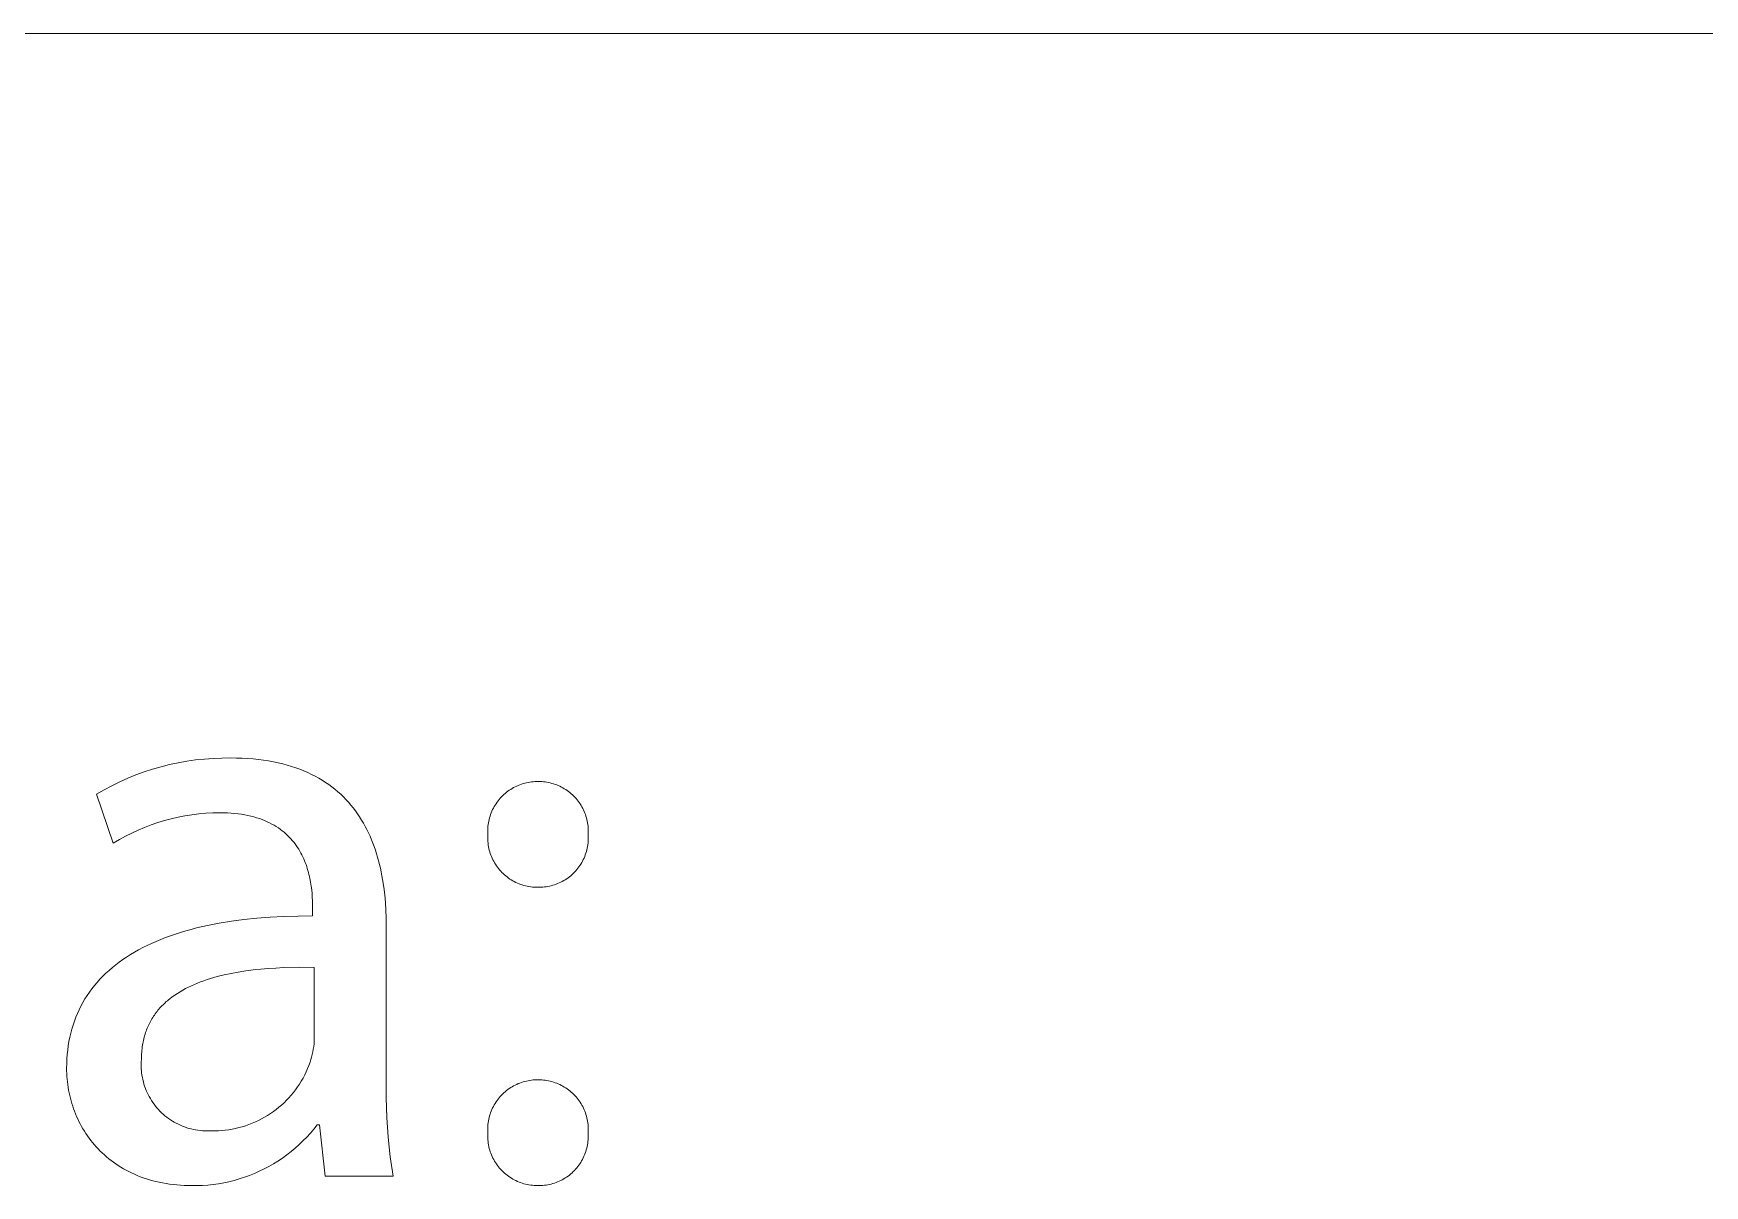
# Model space of a CAD drawing. Header units: millimetres. Extents: x -1519 to 3497, y -297 to 3208.
# Drawn here: x 3177.7 to 3277, y 55.4 to 123.8 of the extents above; entities that cross this region are included whole.
import ezdxf

# ---------------------------------------------------------------- set-up
doc = ezdxf.new("R2010")
doc.units = ezdxf.units.MM
doc.header["$MEASUREMENT"] = 0
doc.layers.add('Domyślny', color=7, linetype='Continuous', true_color=0x000000)

msp = doc.modelspace()

# ---------------------------------------------------------------- linework, layer by layer
at = {"layer": 'Domyślny', "color": 18, "lineweight": 15, "true_color": 0x000000}
for p, q in [((3054.321, 123.81), (3492.397, 123.81)), ((3185.816, 80.366), (3186.328, 80.476)), ((3186.328, 80.476), (3186.843, 80.568)), ((3186.843, 80.568), (3187.361, 80.643)), ((3187.361, 80.643), (3187.882, 80.699)), ((3187.882, 80.699), (3188.404, 80.738)), ((3188.404, 80.738), (3188.927, 80.758)), ((3188.927, 80.758), (3189.451, 80.76)), ((3189.451, 80.76), (3189.795, 80.757)), ((3189.795, 80.757), (3190.131, 80.746)), ((3190.131, 80.746), (3190.459, 80.728)), ((3190.459, 80.728), (3190.779, 80.702)), ((3190.779, 80.702), (3191.091, 80.67)), ((3191.091, 80.67), (3191.396, 80.631)), ((3191.396, 80.631), (3191.693, 80.586)), ((3191.693, 80.586), (3191.982, 80.533)), ((3191.982, 80.533), (3192.263, 80.475)), ((3192.263, 80.475), (3192.537, 80.41)), ((3182.853, 79.342), (3183.331, 79.555)), ((3183.331, 79.555), (3183.816, 79.751)), ((3183.816, 79.751), (3184.308, 79.931)), ((3184.308, 79.931), (3184.806, 80.093)), ((3184.806, 80.093), (3185.309, 80.238)), ((3185.309, 80.238), (3185.816, 80.366)), ((3192.537, 80.41), (3192.804, 80.338)), ((3192.804, 80.338), (3193.063, 80.261)), ((3193.063, 80.261), (3193.315, 80.178)), ((3193.315, 80.178), (3193.561, 80.089)), ((3193.561, 80.089), (3193.799, 79.994)), ((3193.799, 79.994), (3194.03, 79.893)), ((3194.03, 79.893), (3194.254, 79.787)), ((3194.254, 79.787), (3194.472, 79.676)), ((3194.472, 79.676), (3194.682, 79.559)), ((3194.682, 79.559), (3194.887, 79.437)), ((3181.466, 78.606), (3181.92, 78.867)), ((3182.468, 75.699), (3181.466, 78.606)), ((3181.92, 78.867), (3182.382, 79.112)), ((3182.382, 79.112), (3182.853, 79.342)), ((3194.887, 79.437), (3195.085, 79.31)), ((3195.085, 79.31), (3195.276, 79.179)), ((3195.276, 79.179), (3195.461, 79.042)), ((3195.461, 79.042), (3195.64, 78.901)), ((3195.64, 78.901), (3195.812, 78.755)), ((3195.812, 78.755), (3195.979, 78.605)), ((3195.979, 78.605), (3196.14, 78.451)), ((3196.14, 78.451), (3196.295, 78.292)), ((3205.529, 78.443), (3205.601, 78.516)), ((3205.601, 78.516), (3205.675, 78.586)), ((3205.675, 78.586), (3205.751, 78.654)), ((3205.751, 78.654), (3205.83, 78.719)), ((3205.83, 78.719), (3205.911, 78.781)), ((3205.911, 78.781), (3205.995, 78.84)), ((3205.995, 78.84), (3206.08, 78.896)), ((3206.08, 78.896), (3206.167, 78.95)), ((3206.167, 78.95), (3206.256, 79)), ((3206.256, 79), (3206.346, 79.047)), ((3206.346, 79.047), (3206.438, 79.092)), ((3206.438, 79.092), (3206.532, 79.133)), ((3206.532, 79.133), (3206.627, 79.17)), ((3206.627, 79.17), (3206.723, 79.204)), ((3206.723, 79.204), (3206.82, 79.235)), ((3206.82, 79.235), (3206.919, 79.263)), ((3206.919, 79.263), (3207.018, 79.287)), ((3207.018, 79.287), (3207.118, 79.308)), ((3207.118, 79.308), (3207.219, 79.325)), ((3207.219, 79.325), (3207.32, 79.339)), ((3207.32, 79.339), (3207.422, 79.349)), ((3207.422, 79.349), (3207.524, 79.356)), ((3207.524, 79.356), (3207.626, 79.359)), ((3207.626, 79.359), (3207.728, 79.359)), ((3207.728, 79.359), (3207.829, 79.358)), ((3207.829, 79.358), (3207.93, 79.353)), ((3207.93, 79.353), (3208.031, 79.345)), ((3208.031, 79.345), (3208.131, 79.333)), ((3208.131, 79.333), (3208.231, 79.318)), ((3208.231, 79.318), (3208.331, 79.299)), ((3208.331, 79.299), (3208.429, 79.277)), ((3208.429, 79.277), (3208.527, 79.252)), ((3208.527, 79.252), (3208.624, 79.223)), ((3208.624, 79.223), (3208.72, 79.191)), ((3208.72, 79.191), (3208.815, 79.156)), ((3208.815, 79.156), (3208.908, 79.118)), ((3208.908, 79.118), (3209.001, 79.076)), ((3209.001, 79.076), (3209.091, 79.031)), ((3209.091, 79.031), (3209.18, 78.983)), ((3209.18, 78.983), (3209.268, 78.932)), ((3209.268, 78.932), (3209.353, 78.879)), ((3209.353, 78.879), (3209.437, 78.822)), ((3209.437, 78.822), (3209.519, 78.762)), ((3209.519, 78.762), (3209.598, 78.7)), ((3209.598, 78.7), (3209.676, 78.635)), ((3209.676, 78.635), (3209.751, 78.567)), ((3209.751, 78.567), (3209.824, 78.497)), ((3209.824, 78.497), (3209.894, 78.425)), ((3187.967, 77.472), (3187.552, 77.435)), ((3188.383, 77.495), (3187.967, 77.472)), ((3188.799, 77.503), (3188.383, 77.495)), ((3189.028, 77.501), (3188.799, 77.503)), ((3189.251, 77.493), (3189.028, 77.501)), ((3189.468, 77.48), (3189.251, 77.493)), ((3189.679, 77.462), (3189.468, 77.48)), ((3189.883, 77.439), (3189.679, 77.462)), ((3196.295, 78.292), (3196.444, 78.129)), ((3196.444, 78.129), (3196.587, 77.963)), ((3196.587, 77.963), (3196.724, 77.792)), ((3196.724, 77.792), (3196.857, 77.618)), ((3196.857, 77.618), (3196.983, 77.44)), ((3204.889, 77.408), (3204.925, 77.503)), ((3204.925, 77.503), (3204.965, 77.597)), ((3204.965, 77.597), (3205.008, 77.69)), ((3205.008, 77.69), (3205.054, 77.781)), ((3205.054, 77.781), (3205.103, 77.871)), ((3205.103, 77.871), (3205.155, 77.959)), ((3205.155, 77.959), (3205.21, 78.045)), ((3205.21, 78.045), (3205.268, 78.129)), ((3205.268, 78.129), (3205.329, 78.21)), ((3205.329, 78.21), (3205.393, 78.29)), ((3205.393, 78.29), (3205.46, 78.368)), ((3205.46, 78.368), (3205.529, 78.443)), ((3209.894, 78.425), (3209.962, 78.35)), ((3209.962, 78.35), (3210.027, 78.272)), ((3210.027, 78.272), (3210.09, 78.193)), ((3210.09, 78.193), (3210.15, 78.111)), ((3210.15, 78.111), (3210.206, 78.028)), ((3210.206, 78.028), (3210.261, 77.942)), ((3210.261, 77.942), (3210.312, 77.855)), ((3210.312, 77.855), (3210.36, 77.766)), ((3210.36, 77.766), (3210.405, 77.676)), ((3210.405, 77.676), (3210.447, 77.584)), ((3210.447, 77.584), (3210.485, 77.49)), ((3210.485, 77.49), (3210.521, 77.396)), ((3183.943, 76.473), (3183.564, 76.299)), ((3184.327, 76.635), (3183.943, 76.473)), ((3184.716, 76.783), (3184.327, 76.635)), ((3185.11, 76.917), (3184.716, 76.783)), ((3185.509, 77.038), (3185.11, 76.917)), ((3185.912, 77.146), (3185.509, 77.038)), ((3186.318, 77.239), (3185.912, 77.146)), ((3186.727, 77.318), (3186.318, 77.239)), ((3187.138, 77.384), (3186.727, 77.318)), ((3187.552, 77.435), (3187.138, 77.384)), ((3190.081, 77.412), (3189.883, 77.439)), ((3190.274, 77.38), (3190.081, 77.412)), ((3190.46, 77.344), (3190.274, 77.38)), ((3190.641, 77.303), (3190.46, 77.344)), ((3190.816, 77.258), (3190.641, 77.303)), ((3190.986, 77.209), (3190.816, 77.258)), ((3191.15, 77.156), (3190.986, 77.209)), ((3191.309, 77.099), (3191.15, 77.156)), ((3191.462, 77.038), (3191.309, 77.099)), ((3191.61, 76.974), (3191.462, 77.038)), ((3191.753, 76.906), (3191.61, 76.974)), ((3191.891, 76.835), (3191.753, 76.906)), ((3192.024, 76.76), (3191.891, 76.835)), ((3192.153, 76.682), (3192.024, 76.76)), ((3192.276, 76.602), (3192.153, 76.682)), ((3192.395, 76.518), (3192.276, 76.602)), ((3192.509, 76.432), (3192.395, 76.518)), ((3196.983, 77.44), (3197.105, 77.259)), ((3197.105, 77.259), (3197.221, 77.074)), ((3197.221, 77.074), (3197.332, 76.887)), ((3197.332, 76.887), (3197.437, 76.696)), ((3197.437, 76.696), (3197.538, 76.502)), ((3197.538, 76.502), (3197.634, 76.305)), ((3204.714, 76.406), (3204.716, 76.508)), ((3204.716, 76.508), (3204.721, 76.61)), ((3204.721, 76.61), (3204.73, 76.712)), ((3204.73, 76.712), (3204.742, 76.813)), ((3204.742, 76.813), (3204.758, 76.914)), ((3204.758, 76.914), (3204.778, 77.015)), ((3204.778, 77.015), (3204.8, 77.114)), ((3204.8, 77.114), (3204.827, 77.213)), ((3204.827, 77.213), (3204.856, 77.311)), ((3204.856, 77.311), (3204.889, 77.408)), ((3210.521, 77.396), (3210.553, 77.3)), ((3210.553, 77.3), (3210.582, 77.203)), ((3210.582, 77.203), (3210.608, 77.105)), ((3210.608, 77.105), (3210.63, 77.007)), ((3210.63, 77.007), (3210.649, 76.907)), ((3210.649, 76.907), (3210.664, 76.807)), ((3210.664, 76.807), (3210.676, 76.707)), ((3210.676, 76.707), (3210.685, 76.606)), ((3210.685, 76.606), (3210.69, 76.505)), ((3210.69, 76.505), (3210.692, 76.404)), ((3182.827, 75.912), (3182.468, 75.699)), ((3183.192, 76.111), (3182.827, 75.912)), ((3183.564, 76.299), (3183.192, 76.111)), ((3192.618, 76.343), (3192.509, 76.432)), ((3192.723, 76.251), (3192.618, 76.343)), ((3192.824, 76.158), (3192.723, 76.251)), ((3192.921, 76.061), (3192.824, 76.158)), ((3193.013, 75.963), (3192.921, 76.061)), ((3193.101, 75.862), (3193.013, 75.963)), ((3193.186, 75.76), (3193.101, 75.862)), ((3193.266, 75.656), (3193.186, 75.76)), ((3193.343, 75.55), (3193.266, 75.656)), ((3193.416, 75.442), (3193.343, 75.55)), ((3197.634, 76.305), (3197.725, 76.106)), ((3197.725, 76.106), (3197.811, 75.904)), ((3197.811, 75.904), (3197.893, 75.699)), ((3197.893, 75.699), (3197.97, 75.492)), ((3197.97, 75.492), (3198.043, 75.283)), ((3204.716, 76.304), (3204.714, 76.406)), ((3204.721, 76.202), (3204.716, 76.304)), ((3204.716, 75.997), (3204.717, 76.099)), ((3204.718, 75.894), (3204.716, 75.997)), ((3204.717, 76.099), (3204.721, 76.202)), ((3204.724, 75.792), (3204.718, 75.894)), ((3204.734, 75.69), (3204.724, 75.792)), ((3204.748, 75.588), (3204.734, 75.69)), ((3204.764, 75.487), (3204.748, 75.588)), ((3204.785, 75.386), (3204.764, 75.487)), ((3210.647, 75.493), (3210.627, 75.393)), ((3210.663, 75.593), (3210.647, 75.493)), ((3210.675, 75.694), (3210.663, 75.593)), ((3210.684, 75.795), (3210.675, 75.694)), ((3210.69, 76.303), (3210.684, 76.202)), ((3210.684, 76.202), (3210.69, 76.1)), ((3210.689, 75.897), (3210.684, 75.795)), ((3210.691, 75.999), (3210.689, 75.897)), ((3210.692, 76.404), (3210.69, 76.303)), ((3210.69, 76.1), (3210.691, 75.999)), ((3193.485, 75.333), (3193.416, 75.442)), ((3193.551, 75.223), (3193.485, 75.333)), ((3193.613, 75.112), (3193.551, 75.223)), ((3193.672, 74.999), (3193.613, 75.112)), ((3193.727, 74.885), (3193.672, 74.999)), ((3193.78, 74.771), (3193.727, 74.885)), ((3193.829, 74.656), (3193.78, 74.771)), ((3193.875, 74.54), (3193.829, 74.656)), ((3193.919, 74.424), (3193.875, 74.54)), ((3198.043, 75.283), (3198.111, 75.071)), ((3198.111, 75.071), (3198.175, 74.858)), ((3198.175, 74.858), (3198.234, 74.642)), ((3198.234, 74.642), (3198.29, 74.425)), ((3204.809, 75.286), (3204.785, 75.386)), ((3204.836, 75.187), (3204.809, 75.286)), ((3204.867, 75.089), (3204.836, 75.187)), ((3204.901, 74.993), (3204.867, 75.089)), ((3204.938, 74.897), (3204.901, 74.993)), ((3204.979, 74.803), (3204.938, 74.897)), ((3205.023, 74.71), (3204.979, 74.803)), ((3205.071, 74.619), (3205.023, 74.71)), ((3205.121, 74.53), (3205.071, 74.619)), ((3205.175, 74.442), (3205.121, 74.53)), ((3210.301, 74.541), (3210.248, 74.454)), ((3210.35, 74.63), (3210.301, 74.541)), ((3210.396, 74.721), (3210.35, 74.63)), ((3210.439, 74.813), (3210.396, 74.721)), ((3210.479, 74.907), (3210.439, 74.813)), ((3210.515, 75.002), (3210.479, 74.907)), ((3210.548, 75.098), (3210.515, 75.002)), ((3210.578, 75.195), (3210.548, 75.098)), ((3210.604, 75.294), (3210.578, 75.195)), ((3210.627, 75.393), (3210.604, 75.294)), ((3193.959, 74.307), (3193.919, 74.424)), ((3193.997, 74.19), (3193.959, 74.307)), ((3194.032, 74.073), (3193.997, 74.19)), ((3194.065, 73.956), (3194.032, 74.073)), ((3194.095, 73.839), (3194.065, 73.956)), ((3194.122, 73.723), (3194.095, 73.839)), ((3194.148, 73.606), (3194.122, 73.723)), ((3194.192, 73.375), (3194.148, 73.606)), ((3198.29, 74.425), (3198.341, 74.206)), ((3198.341, 74.206), (3198.389, 73.986)), ((3198.389, 73.986), (3198.432, 73.764)), ((3198.432, 73.764), (3198.472, 73.541)), ((3198.472, 73.541), (3198.541, 73.091)), ((3205.231, 74.357), (3205.175, 74.442)), ((3205.291, 74.273), (3205.231, 74.357)), ((3205.353, 74.192), (3205.291, 74.273)), ((3205.418, 74.112), (3205.353, 74.192)), ((3205.486, 74.035), (3205.418, 74.112)), ((3205.557, 73.961), (3205.486, 74.035)), ((3205.63, 73.889), (3205.557, 73.961)), ((3205.705, 73.819), (3205.63, 73.889)), ((3205.783, 73.753), (3205.705, 73.819)), ((3205.863, 73.689), (3205.783, 73.753)), ((3205.946, 73.628), (3205.863, 73.689)), ((3206.03, 73.569), (3205.946, 73.628)), ((3206.117, 73.514), (3206.03, 73.569)), ((3206.205, 73.462), (3206.117, 73.514)), ((3209.323, 73.525), (3209.236, 73.473)), ((3209.408, 73.581), (3209.323, 73.525)), ((3209.491, 73.639), (3209.408, 73.581)), ((3209.572, 73.701), (3209.491, 73.639)), ((3209.651, 73.765), (3209.572, 73.701)), ((3209.728, 73.832), (3209.651, 73.765)), ((3209.802, 73.901), (3209.728, 73.832)), ((3209.874, 73.973), (3209.802, 73.901)), ((3209.943, 74.048), (3209.874, 73.973)), ((3210.01, 74.125), (3209.943, 74.048)), ((3210.074, 74.204), (3210.01, 74.125)), ((3210.135, 74.285), (3210.074, 74.204)), ((3210.193, 74.369), (3210.135, 74.285)), ((3210.248, 74.454), (3210.193, 74.369)), ((3194.228, 73.147), (3194.192, 73.375)), ((3194.256, 72.922), (3194.228, 73.147)), ((3194.278, 72.703), (3194.256, 72.922)), ((3194.294, 72.489), (3194.278, 72.703)), ((3194.304, 72.281), (3194.294, 72.489)), ((3198.541, 73.091), (3198.596, 72.638)), ((3198.596, 72.638), (3198.637, 72.182)), ((3206.295, 73.413), (3206.205, 73.462)), ((3206.387, 73.367), (3206.295, 73.413)), ((3206.48, 73.324), (3206.387, 73.367)), ((3206.575, 73.285), (3206.48, 73.324)), ((3206.671, 73.249), (3206.575, 73.285)), ((3206.768, 73.216), (3206.671, 73.249)), ((3206.867, 73.187), (3206.768, 73.216)), ((3206.966, 73.161), (3206.867, 73.187)), ((3207.066, 73.138), (3206.966, 73.161)), ((3207.167, 73.119), (3207.066, 73.138)), ((3207.268, 73.104), (3207.167, 73.119)), ((3207.37, 73.092), (3207.268, 73.104)), ((3207.473, 73.084), (3207.37, 73.092)), ((3207.575, 73.079), (3207.473, 73.084)), ((3207.678, 73.078), (3207.575, 73.079)), ((3207.78, 73.077), (3207.678, 73.078)), ((3207.881, 73.079), (3207.78, 73.077)), ((3207.983, 73.085), (3207.881, 73.079)), ((3208.084, 73.094), (3207.983, 73.085)), ((3208.185, 73.107), (3208.084, 73.094)), ((3208.285, 73.123), (3208.185, 73.107)), ((3208.385, 73.143), (3208.285, 73.123)), ((3208.484, 73.166), (3208.385, 73.143)), ((3208.582, 73.193), (3208.484, 73.166)), ((3208.68, 73.223), (3208.582, 73.193)), ((3208.776, 73.257), (3208.68, 73.223)), ((3208.871, 73.293), (3208.776, 73.257)), ((3208.964, 73.333), (3208.871, 73.293)), ((3209.056, 73.377), (3208.964, 73.333)), ((3209.147, 73.423), (3209.056, 73.377)), ((3209.236, 73.473), (3209.147, 73.423)), ((3194.31, 72.082), (3194.304, 72.281)), ((3194.311, 71.891), (3194.31, 72.082)), ((3194.311, 71.373), (3194.311, 71.891)), ((3198.637, 72.182), (3198.666, 71.723)), ((3198.666, 71.723), (3198.682, 71.264)), ((3186.769, 70.487), (3187.086, 70.576)), ((3187.086, 70.576), (3187.409, 70.66)), ((3187.409, 70.66), (3188.074, 70.814)), ((3188.074, 70.814), (3188.766, 70.949)), ((3188.766, 70.949), (3189.483, 71.066)), ((3189.483, 71.066), (3190.225, 71.165)), ((3190.225, 71.165), (3190.993, 71.244)), ((3190.993, 71.244), (3191.786, 71.305)), ((3191.786, 71.305), (3192.603, 71.347)), ((3192.603, 71.347), (3193.445, 71.369)), ((3193.445, 71.369), (3194.311, 71.373)), ((3198.682, 71.264), (3198.688, 70.805)), ((3198.688, 70.805), (3198.688, 61.735)), ((3184.218, 69.49), (3184.475, 69.619)), ((3184.475, 69.619), (3184.738, 69.743)), ((3184.738, 69.743), (3185.008, 69.863)), ((3185.008, 69.863), (3185.285, 69.978)), ((3185.285, 69.978), (3185.569, 70.089)), ((3185.569, 70.089), (3185.859, 70.195)), ((3185.859, 70.195), (3186.156, 70.297)), ((3186.156, 70.297), (3186.459, 70.395)), ((3186.459, 70.395), (3186.769, 70.487)), ((3182.614, 68.468), (3182.822, 68.627)), ((3182.822, 68.627), (3183.038, 68.782)), ((3183.038, 68.782), (3183.26, 68.932)), ((3183.26, 68.932), (3183.489, 69.078)), ((3183.489, 69.078), (3183.726, 69.22)), ((3183.726, 69.22), (3183.969, 69.357)), ((3183.969, 69.357), (3184.218, 69.49)), ((3181.509, 67.425), (3181.676, 67.609)), ((3181.676, 67.609), (3181.849, 67.79)), ((3181.849, 67.79), (3182.03, 67.966)), ((3182.03, 67.966), (3182.217, 68.137)), ((3182.217, 68.137), (3182.412, 68.305)), ((3182.412, 68.305), (3182.614, 68.468)), ((3187.847, 67.524), (3187.657, 67.455)), ((3188.04, 67.59), (3187.847, 67.524)), ((3188.235, 67.652), (3188.04, 67.59)), ((3188.434, 67.711), (3188.235, 67.652)), ((3188.636, 67.767), (3188.434, 67.711)), ((3189.047, 67.869), (3188.636, 67.767)), ((3189.468, 67.96), (3189.047, 67.869)), ((3189.897, 68.039), (3189.468, 67.96)), ((3190.334, 68.107), (3189.897, 68.039)), ((3190.777, 68.165), (3190.334, 68.107)), ((3191.225, 68.213), (3190.777, 68.165)), ((3191.677, 68.251), (3191.225, 68.213)), ((3192.132, 68.281), (3191.677, 68.251)), ((3192.589, 68.303), (3192.132, 68.281)), ((3193.503, 68.323), (3192.589, 68.303)), ((3194.412, 68.316), (3193.503, 68.323)), ((3194.412, 64.09), (3194.412, 68.316)), ((3180.785, 66.44), (3180.915, 66.645)), ((3180.915, 66.645), (3181.053, 66.847)), ((3181.053, 66.847), (3181.198, 67.043)), ((3181.198, 67.043), (3181.35, 67.236)), ((3181.35, 67.236), (3181.509, 67.425)), ((3185.971, 66.565), (3185.827, 66.454)), ((3186.121, 66.671), (3185.971, 66.565)), ((3186.275, 66.774), (3186.121, 66.671)), ((3186.433, 66.872), (3186.275, 66.774)), ((3186.596, 66.967), (3186.433, 66.872)), ((3186.763, 67.057), (3186.596, 66.967)), ((3186.934, 67.144), (3186.763, 67.057)), ((3187.11, 67.227), (3186.934, 67.144)), ((3187.289, 67.307), (3187.11, 67.227)), ((3187.471, 67.383), (3187.289, 67.307)), ((3187.657, 67.455), (3187.471, 67.383)), ((3180.241, 65.353), (3180.335, 65.579)), ((3180.335, 65.579), (3180.437, 65.8)), ((3180.437, 65.8), (3180.545, 66.018)), ((3180.545, 66.018), (3180.661, 66.231)), ((3180.661, 66.231), (3180.785, 66.44)), ((3184.96, 65.561), (3184.909, 65.488)), ((3185.013, 65.632), (3184.96, 65.561)), ((3185.067, 65.702), (3185.013, 65.632)), ((3185.123, 65.77), (3185.067, 65.702)), ((3185.18, 65.838), (3185.123, 65.77)), ((3185.239, 65.905), (3185.18, 65.838)), ((3185.299, 65.97), (3185.239, 65.905)), ((3185.36, 66.034), (3185.299, 65.97)), ((3185.423, 66.098), (3185.36, 66.034)), ((3185.487, 66.16), (3185.423, 66.098)), ((3185.552, 66.221), (3185.487, 66.16)), ((3185.619, 66.281), (3185.552, 66.221)), ((3185.687, 66.34), (3185.619, 66.281)), ((3185.756, 66.398), (3185.687, 66.34)), ((3185.827, 66.454), (3185.756, 66.398)), ((3179.939, 64.41), (3180.004, 64.652)), ((3180.004, 64.652), (3180.075, 64.89)), ((3180.075, 64.89), (3180.155, 65.123)), ((3180.155, 65.123), (3180.241, 65.353)), ((3184.446, 64.615), (3184.413, 64.528)), ((3184.48, 64.701), (3184.446, 64.615)), ((3184.515, 64.785), (3184.48, 64.701)), ((3184.553, 64.868), (3184.515, 64.785)), ((3184.592, 64.95), (3184.553, 64.868)), ((3184.632, 65.03), (3184.592, 64.95)), ((3184.675, 65.11), (3184.632, 65.03)), ((3184.718, 65.188), (3184.675, 65.11)), ((3184.764, 65.265), (3184.718, 65.188)), ((3184.81, 65.34), (3184.764, 65.265)), ((3184.859, 65.415), (3184.81, 65.34)), ((3184.909, 65.488), (3184.859, 65.415)), ((3179.757, 63.404), (3179.791, 63.662)), ((3179.791, 63.662), (3179.833, 63.915)), ((3179.833, 63.915), (3179.882, 64.165)), ((3179.882, 64.165), (3179.939, 64.41)), ((3184.187, 63.59), (3184.174, 63.489)), ((3184.201, 63.69), (3184.187, 63.59)), ((3184.218, 63.788), (3184.201, 63.69)), ((3184.236, 63.885), (3184.218, 63.788)), ((3184.256, 63.981), (3184.236, 63.885)), ((3184.278, 64.076), (3184.256, 63.981)), ((3184.301, 64.169), (3184.278, 64.076)), ((3184.327, 64.26), (3184.301, 64.169)), ((3184.354, 64.351), (3184.327, 64.26)), ((3184.383, 64.44), (3184.354, 64.351)), ((3184.413, 64.528), (3184.383, 64.44)), ((3194.354, 63.457), (3194.377, 63.614)), ((3194.377, 63.614), (3194.394, 63.773)), ((3194.394, 63.773), (3194.405, 63.931)), ((3194.405, 63.931), (3194.412, 64.09)), ((3179.695, 62.336), (3179.699, 62.609)), ((3179.699, 62.609), (3179.711, 62.878)), ((3179.711, 62.878), (3179.73, 63.143)), ((3179.73, 63.143), (3179.757, 63.404)), ((3184.129, 62.719), (3184.125, 62.584)), ((3184.125, 62.584), (3184.125, 62.45)), ((3184.139, 62.854), (3184.129, 62.719)), ((3184.14, 62.963), (3184.139, 62.854)), ((3184.143, 63.071), (3184.14, 62.963)), ((3184.148, 63.178), (3184.143, 63.071)), ((3184.155, 63.283), (3184.148, 63.178)), ((3184.163, 63.387), (3184.155, 63.283)), ((3184.174, 63.489), (3184.163, 63.387)), ((3194.09, 62.493), (3194.161, 62.687)), ((3194.161, 62.687), (3194.21, 62.838)), ((3194.21, 62.838), (3194.254, 62.991)), ((3194.254, 62.991), (3194.293, 63.145)), ((3194.293, 63.145), (3194.326, 63.301)), ((3194.326, 63.301), (3194.354, 63.457)), ((3179.697, 62.172), (3179.695, 62.336)), ((3179.703, 62.007), (3179.697, 62.172)), ((3179.712, 61.843), (3179.703, 62.007)), ((3179.725, 61.68), (3179.712, 61.843)), ((3179.742, 61.516), (3179.725, 61.68)), ((3184.125, 62.45), (3184.129, 62.315)), ((3184.129, 62.315), (3184.138, 62.18)), ((3184.138, 62.18), (3184.152, 62.046)), ((3184.152, 62.046), (3184.171, 61.912)), ((3184.171, 61.912), (3184.194, 61.779)), ((3184.194, 61.779), (3184.221, 61.647)), ((3184.221, 61.647), (3184.254, 61.516)), ((3193.532, 61.389), (3193.641, 61.565)), ((3193.641, 61.565), (3193.743, 61.744)), ((3193.743, 61.744), (3193.84, 61.927)), ((3193.84, 61.927), (3193.93, 62.113)), ((3193.93, 62.113), (3194.013, 62.301)), ((3194.013, 62.301), (3194.09, 62.493)), ((3198.688, 61.735), (3198.688, 60.565)), ((3207.018, 61.564), (3207.118, 61.585)), ((3207.118, 61.585), (3207.219, 61.602)), ((3207.219, 61.602), (3207.32, 61.616)), ((3207.32, 61.616), (3207.422, 61.627)), ((3207.422, 61.627), (3207.524, 61.633)), ((3207.524, 61.633), (3207.626, 61.636)), ((3207.626, 61.636), (3207.728, 61.636)), ((3207.728, 61.636), (3207.829, 61.635)), ((3207.829, 61.635), (3207.93, 61.63)), ((3207.93, 61.63), (3208.031, 61.622)), ((3208.031, 61.622), (3208.131, 61.61)), ((3208.131, 61.61), (3208.231, 61.595)), ((3208.231, 61.595), (3208.331, 61.576)), ((3208.331, 61.576), (3208.429, 61.554)), ((3179.762, 61.353), (3179.742, 61.516)), ((3179.786, 61.191), (3179.762, 61.353)), ((3179.813, 61.029), (3179.786, 61.191)), ((3179.845, 60.868), (3179.813, 61.029)), ((3179.88, 60.707), (3179.845, 60.868)), ((3179.918, 60.548), (3179.88, 60.707)), ((3184.254, 61.516), (3184.29, 61.386)), ((3184.29, 61.386), (3184.331, 61.258)), ((3184.331, 61.258), (3184.377, 61.131)), ((3184.377, 61.131), (3184.427, 61.005)), ((3184.427, 61.005), (3184.481, 60.882)), ((3184.481, 60.882), (3184.54, 60.76)), ((3184.54, 60.76), (3184.602, 60.641)), ((3184.602, 60.641), (3184.669, 60.523)), ((3192.761, 60.423), (3192.903, 60.573)), ((3192.903, 60.573), (3193.04, 60.727)), ((3193.04, 60.727), (3193.172, 60.886)), ((3193.172, 60.886), (3193.298, 61.05)), ((3193.298, 61.05), (3193.418, 61.218)), ((3193.418, 61.218), (3193.532, 61.389)), ((3205.393, 60.567), (3205.46, 60.645)), ((3205.46, 60.645), (3205.529, 60.72)), ((3205.529, 60.72), (3205.601, 60.793)), ((3205.601, 60.793), (3205.675, 60.863)), ((3205.675, 60.863), (3205.751, 60.931)), ((3205.751, 60.931), (3205.83, 60.996)), ((3205.83, 60.996), (3205.911, 61.058)), ((3205.911, 61.058), (3205.995, 61.117)), ((3205.995, 61.117), (3206.08, 61.174)), ((3206.08, 61.174), (3206.167, 61.227)), ((3206.167, 61.227), (3206.256, 61.277)), ((3206.256, 61.277), (3206.346, 61.325)), ((3206.346, 61.325), (3206.438, 61.369)), ((3206.438, 61.369), (3206.532, 61.41)), ((3206.532, 61.41), (3206.627, 61.447)), ((3206.627, 61.447), (3206.723, 61.482)), ((3206.723, 61.482), (3206.82, 61.513)), ((3206.82, 61.513), (3206.919, 61.54)), ((3206.919, 61.54), (3207.018, 61.564)), ((3208.429, 61.554), (3208.527, 61.529)), ((3208.527, 61.529), (3208.624, 61.5)), ((3208.624, 61.5), (3208.72, 61.468)), ((3208.72, 61.468), (3208.815, 61.433)), ((3208.815, 61.433), (3208.908, 61.395)), ((3208.908, 61.395), (3209.001, 61.353)), ((3209.001, 61.353), (3209.091, 61.308)), ((3209.091, 61.308), (3209.18, 61.261)), ((3209.18, 61.261), (3209.268, 61.21)), ((3209.268, 61.21), (3209.353, 61.156)), ((3209.353, 61.156), (3209.437, 61.099)), ((3209.437, 61.099), (3209.519, 61.04)), ((3209.519, 61.04), (3209.598, 60.977)), ((3209.598, 60.977), (3209.676, 60.912)), ((3209.676, 60.912), (3209.751, 60.845)), ((3209.751, 60.845), (3209.824, 60.775)), ((3209.824, 60.775), (3209.894, 60.702)), ((3209.894, 60.702), (3209.962, 60.627)), ((3209.962, 60.627), (3210.027, 60.55)), ((3179.961, 60.389), (3179.918, 60.548)), ((3180.007, 60.231), (3179.961, 60.389)), ((3180.056, 60.075), (3180.007, 60.231)), ((3180.109, 59.919), (3180.056, 60.075)), ((3180.166, 59.765), (3180.109, 59.919)), ((3180.227, 59.612), (3180.166, 59.765)), ((3180.291, 59.461), (3180.227, 59.612)), ((3184.669, 60.523), (3184.739, 60.408)), ((3184.739, 60.408), (3184.814, 60.296)), ((3184.814, 60.296), (3184.892, 60.186)), ((3184.892, 60.186), (3184.975, 60.079)), ((3184.975, 60.079), (3185.06, 59.975)), ((3185.06, 59.975), (3185.15, 59.874)), ((3185.15, 59.874), (3185.243, 59.776)), ((3185.243, 59.776), (3185.339, 59.681)), ((3185.339, 59.681), (3185.438, 59.59)), ((3185.438, 59.59), (3185.54, 59.502)), ((3191.637, 59.521), (3191.81, 59.633)), ((3191.81, 59.633), (3191.98, 59.751)), ((3191.98, 59.751), (3192.145, 59.874)), ((3192.145, 59.874), (3192.306, 60.003)), ((3192.306, 60.003), (3192.463, 60.138)), ((3192.463, 60.138), (3192.614, 60.278)), ((3192.614, 60.278), (3192.761, 60.423)), ((3198.688, 60.565), (3198.728, 59.395)), ((3204.827, 59.49), (3204.856, 59.588)), ((3204.856, 59.588), (3204.889, 59.685)), ((3204.889, 59.685), (3204.925, 59.78)), ((3204.925, 59.78), (3204.965, 59.874)), ((3204.965, 59.874), (3205.008, 59.967)), ((3205.008, 59.967), (3205.054, 60.058)), ((3205.054, 60.058), (3205.103, 60.148)), ((3205.103, 60.148), (3205.155, 60.236)), ((3205.155, 60.236), (3205.21, 60.322)), ((3205.21, 60.322), (3205.268, 60.406)), ((3205.268, 60.406), (3205.329, 60.488)), ((3205.329, 60.488), (3205.393, 60.567)), ((3210.027, 60.55), (3210.09, 60.47)), ((3210.09, 60.47), (3210.15, 60.389)), ((3210.15, 60.389), (3210.206, 60.305)), ((3210.206, 60.305), (3210.261, 60.22)), ((3210.261, 60.22), (3210.312, 60.132)), ((3210.312, 60.132), (3210.36, 60.044)), ((3210.36, 60.044), (3210.405, 59.953)), ((3210.405, 59.953), (3210.447, 59.861)), ((3210.447, 59.861), (3210.485, 59.768)), ((3210.485, 59.768), (3210.521, 59.673)), ((3210.521, 59.673), (3210.553, 59.577)), ((3180.359, 59.311), (3180.291, 59.461)), ((3180.43, 59.162), (3180.359, 59.311)), ((3180.505, 59.015), (3180.43, 59.162)), ((3180.584, 58.87), (3180.505, 59.015)), ((3180.667, 58.727), (3180.584, 58.87)), ((3180.753, 58.585), (3180.667, 58.727)), ((3185.54, 59.502), (3185.646, 59.418)), ((3185.646, 59.418), (3185.754, 59.337)), ((3185.754, 59.337), (3185.865, 59.26)), ((3185.865, 59.26), (3185.978, 59.187)), ((3185.978, 59.187), (3186.094, 59.118)), ((3186.094, 59.118), (3186.213, 59.053)), ((3186.213, 59.053), (3186.333, 58.993)), ((3186.333, 58.993), (3186.456, 58.936)), ((3186.456, 58.936), (3186.58, 58.884)), ((3186.58, 58.884), (3186.706, 58.836)), ((3186.706, 58.836), (3186.834, 58.792)), ((3186.834, 58.792), (3186.963, 58.753)), ((3186.963, 58.753), (3187.093, 58.718)), ((3187.093, 58.718), (3187.225, 58.688)), ((3187.225, 58.688), (3187.357, 58.662)), ((3187.357, 58.662), (3187.49, 58.641)), ((3187.49, 58.641), (3187.624, 58.624)), ((3187.624, 58.624), (3187.759, 58.612)), ((3187.759, 58.612), (3187.893, 58.605)), ((3187.893, 58.605), (3188.028, 58.602)), ((3188.028, 58.602), (3188.163, 58.604)), ((3188.163, 58.604), (3188.298, 58.611)), ((3188.298, 58.611), (3188.504, 58.61)), ((3188.504, 58.61), (3188.711, 58.615)), ((3188.711, 58.615), (3188.917, 58.628)), ((3188.917, 58.628), (3189.122, 58.648)), ((3189.122, 58.648), (3189.327, 58.674)), ((3189.327, 58.674), (3189.531, 58.708)), ((3189.531, 58.708), (3189.733, 58.748)), ((3189.733, 58.748), (3189.934, 58.796)), ((3189.934, 58.796), (3190.133, 58.85)), ((3190.133, 58.85), (3190.33, 58.911)), ((3190.33, 58.911), (3190.525, 58.979)), ((3190.525, 58.979), (3190.718, 59.053)), ((3190.718, 59.053), (3190.908, 59.134)), ((3190.908, 59.134), (3191.095, 59.221)), ((3191.095, 59.221), (3191.279, 59.315)), ((3191.279, 59.315), (3191.46, 59.415)), ((3191.46, 59.415), (3191.637, 59.521)), ((3194.381, 58.712), (3194.176, 58.47)), ((3194.579, 58.962), (3194.381, 58.712)), ((3194.729, 58.962), (3194.579, 58.962)), ((3195.063, 55.905), (3194.729, 58.962)), ((3198.728, 59.395), (3198.809, 58.228)), ((3204.714, 58.683), (3204.716, 58.785)), ((3204.716, 58.581), (3204.714, 58.683)), ((3204.716, 58.785), (3204.721, 58.887)), ((3204.721, 58.887), (3204.73, 58.989)), ((3204.73, 58.989), (3204.742, 59.091)), ((3204.742, 59.091), (3204.758, 59.192)), ((3204.758, 59.192), (3204.778, 59.292)), ((3204.778, 59.292), (3204.8, 59.392)), ((3204.8, 59.392), (3204.827, 59.49)), ((3210.553, 59.577), (3210.582, 59.48)), ((3210.582, 59.48), (3210.608, 59.382)), ((3210.608, 59.382), (3210.63, 59.284)), ((3210.63, 59.284), (3210.649, 59.184)), ((3210.649, 59.184), (3210.664, 59.084)), ((3210.664, 59.084), (3210.676, 58.984)), ((3210.676, 58.984), (3210.685, 58.883)), ((3210.685, 58.883), (3210.69, 58.782)), ((3210.69, 58.782), (3210.692, 58.681)), ((3210.692, 58.681), (3210.69, 58.58)), ((3180.842, 58.446), (3180.753, 58.585)), ((3180.935, 58.308), (3180.842, 58.446)), ((3181.032, 58.173), (3180.935, 58.308)), ((3181.133, 58.039), (3181.032, 58.173)), ((3181.237, 57.908), (3181.133, 58.039)), ((3181.344, 57.78), (3181.237, 57.908)), ((3181.456, 57.653), (3181.344, 57.78)), ((3181.57, 57.53), (3181.456, 57.653)), ((3193.51, 57.787), (3193.272, 57.575)), ((3193.739, 58.007), (3193.51, 57.787)), ((3193.962, 58.235), (3193.739, 58.007)), ((3194.176, 58.47), (3193.962, 58.235)), ((3198.809, 58.228), (3198.929, 57.064)), ((3204.721, 58.479), (3204.716, 58.581)), ((3204.716, 58.274), (3204.717, 58.377)), ((3204.719, 58.172), (3204.716, 58.274)), ((3204.717, 58.377), (3204.721, 58.479)), ((3204.726, 58.069), (3204.719, 58.172)), ((3204.736, 57.967), (3204.726, 58.069)), ((3204.749, 57.866), (3204.736, 57.967)), ((3204.766, 57.765), (3204.749, 57.866)), ((3204.787, 57.664), (3204.766, 57.765)), ((3204.811, 57.565), (3204.787, 57.664)), ((3210.625, 57.671), (3210.602, 57.572)), ((3210.645, 57.771), (3210.625, 57.671)), ((3210.661, 57.871), (3210.645, 57.771)), ((3210.674, 57.972), (3210.661, 57.871)), ((3210.683, 58.073), (3210.674, 57.972)), ((3210.689, 58.174), (3210.683, 58.073)), ((3210.69, 58.58), (3210.684, 58.479)), ((3210.684, 58.479), (3210.689, 58.378)), ((3210.689, 58.378), (3210.691, 58.276)), ((3210.691, 58.276), (3210.689, 58.174)), ((3181.689, 57.408), (3181.57, 57.53)), ((3181.811, 57.29), (3181.689, 57.408)), ((3181.937, 57.174), (3181.811, 57.29)), ((3182.066, 57.061), (3181.937, 57.174)), ((3182.199, 56.951), (3182.066, 57.061)), ((3182.335, 56.843), (3182.199, 56.951)), ((3182.475, 56.739), (3182.335, 56.843)), ((3182.619, 56.638), (3182.475, 56.739)), ((3182.766, 56.54), (3182.619, 56.638)), ((3191.984, 56.647), (3191.708, 56.489)), ((3192.254, 56.814), (3191.984, 56.647)), ((3192.518, 56.991), (3192.254, 56.814)), ((3192.776, 57.177), (3192.518, 56.991)), ((3193.028, 57.372), (3192.776, 57.177)), ((3193.272, 57.575), (3193.028, 57.372)), ((3198.929, 57.064), (3199.089, 55.905)), ((3204.839, 57.466), (3204.811, 57.565)), ((3204.87, 57.368), (3204.839, 57.466)), ((3204.904, 57.271), (3204.87, 57.368)), ((3204.941, 57.176), (3204.904, 57.271)), ((3204.982, 57.082), (3204.941, 57.176)), ((3205.027, 56.99), (3204.982, 57.082)), ((3205.074, 56.899), (3205.027, 56.99)), ((3205.124, 56.809), (3205.074, 56.899)), ((3205.178, 56.722), (3205.124, 56.809)), ((3205.234, 56.637), (3205.178, 56.722)), ((3205.294, 56.553), (3205.234, 56.637)), ((3210.19, 56.648), (3210.131, 56.565)), ((3210.245, 56.734), (3210.19, 56.648)), ((3210.297, 56.821), (3210.245, 56.734)), ((3210.347, 56.91), (3210.297, 56.821)), ((3210.393, 57), (3210.347, 56.91)), ((3210.436, 57.092), (3210.393, 57)), ((3210.476, 57.186), (3210.436, 57.092)), ((3210.512, 57.281), (3210.476, 57.186)), ((3210.546, 57.377), (3210.512, 57.281)), ((3210.575, 57.474), (3210.546, 57.377)), ((3210.602, 57.572), (3210.575, 57.474)), ((3182.916, 56.446), (3182.766, 56.54)), ((3183.071, 56.355), (3182.916, 56.446)), ((3183.229, 56.267), (3183.071, 56.355)), ((3183.39, 56.182), (3183.229, 56.267)), ((3183.555, 56.102), (3183.39, 56.182)), ((3183.723, 56.025), (3183.555, 56.102)), ((3183.895, 55.952), (3183.723, 56.025)), ((3184.071, 55.882), (3183.895, 55.952)), ((3184.25, 55.817), (3184.071, 55.882)), ((3184.433, 55.755), (3184.25, 55.817)), ((3184.619, 55.698), (3184.433, 55.755)), ((3184.809, 55.644), (3184.619, 55.698)), ((3185.002, 55.595), (3184.809, 55.644)), ((3189.646, 55.661), (3189.338, 55.585)), ((3189.952, 55.749), (3189.646, 55.661)), ((3190.255, 55.846), (3189.952, 55.749)), ((3190.554, 55.954), (3190.255, 55.846)), ((3190.849, 56.073), (3190.554, 55.954)), ((3191.14, 56.202), (3190.849, 56.073)), ((3191.426, 56.34), (3191.14, 56.202)), ((3191.708, 56.489), (3191.426, 56.34)), ((3199.089, 55.905), (3195.063, 55.905)), ((3205.356, 56.472), (3205.294, 56.553)), ((3205.421, 56.392), (3205.356, 56.472)), ((3205.489, 56.316), (3205.421, 56.392)), ((3205.56, 56.241), (3205.489, 56.316)), ((3205.633, 56.169), (3205.56, 56.241)), ((3205.708, 56.1), (3205.633, 56.169)), ((3205.786, 56.033), (3205.708, 56.1)), ((3205.866, 55.969), (3205.786, 56.033)), ((3205.948, 55.908), (3205.866, 55.969)), ((3206.033, 55.85), (3205.948, 55.908)), ((3206.119, 55.794), (3206.033, 55.85)), ((3206.207, 55.742), (3206.119, 55.794)), ((3206.297, 55.693), (3206.207, 55.742)), ((3206.389, 55.647), (3206.297, 55.693)), ((3206.482, 55.604), (3206.389, 55.647)), ((3208.962, 55.613), (3208.869, 55.573)), ((3209.054, 55.657), (3208.962, 55.613)), ((3209.145, 55.703), (3209.054, 55.657)), ((3209.233, 55.753), (3209.145, 55.703)), ((3209.32, 55.806), (3209.233, 55.753)), ((3209.405, 55.861), (3209.32, 55.806)), ((3209.488, 55.92), (3209.405, 55.861)), ((3209.569, 55.981), (3209.488, 55.92)), ((3209.648, 56.045), (3209.569, 55.981)), ((3209.725, 56.112), (3209.648, 56.045)), ((3209.799, 56.182), (3209.725, 56.112)), ((3209.871, 56.254), (3209.799, 56.182)), ((3209.94, 56.328), (3209.871, 56.254)), ((3210.006, 56.405), (3209.94, 56.328)), ((3210.07, 56.484), (3210.006, 56.405)), ((3210.131, 56.565), (3210.07, 56.484)), ((3185.199, 55.55), (3185.002, 55.595)), ((3185.399, 55.51), (3185.199, 55.55)), ((3185.603, 55.474), (3185.399, 55.51)), ((3185.811, 55.443), (3185.603, 55.474)), ((3186.022, 55.416), (3185.811, 55.443)), ((3186.236, 55.394), (3186.022, 55.416)), ((3186.454, 55.376), (3186.236, 55.394)), ((3186.675, 55.364), (3186.454, 55.376)), ((3186.9, 55.356), (3186.675, 55.364)), ((3187.129, 55.354), (3186.9, 55.356)), ((3187.447, 55.354), (3187.129, 55.354)), ((3187.765, 55.365), (3187.447, 55.354)), ((3188.082, 55.387), (3187.765, 55.365)), ((3188.398, 55.42), (3188.082, 55.387)), ((3188.713, 55.464), (3188.398, 55.42)), ((3189.027, 55.519), (3188.713, 55.464)), ((3189.338, 55.585), (3189.027, 55.519)), ((3206.577, 55.565), (3206.482, 55.604)), ((3206.672, 55.528), (3206.577, 55.565)), ((3206.77, 55.495), (3206.672, 55.528)), ((3206.868, 55.466), (3206.77, 55.495)), ((3206.967, 55.44), (3206.868, 55.466)), ((3207.067, 55.417), (3206.967, 55.44)), ((3207.168, 55.398), (3207.067, 55.417)), ((3207.269, 55.383), (3207.168, 55.398)), ((3207.371, 55.37), (3207.269, 55.383)), ((3207.473, 55.362), (3207.371, 55.37)), ((3207.575, 55.357), (3207.473, 55.362)), ((3207.678, 55.356), (3207.575, 55.357)), ((3207.779, 55.355), (3207.678, 55.356)), ((3207.881, 55.357), (3207.779, 55.355)), ((3207.982, 55.363), (3207.881, 55.357)), ((3208.084, 55.373), (3207.982, 55.363)), ((3208.184, 55.386), (3208.084, 55.373)), ((3208.285, 55.402), (3208.184, 55.386)), ((3208.384, 55.422), (3208.285, 55.402)), ((3208.483, 55.446), (3208.384, 55.422)), ((3208.581, 55.473), (3208.483, 55.446)), ((3208.678, 55.503), (3208.581, 55.473)), ((3208.774, 55.536), (3208.678, 55.503)), ((3208.869, 55.573), (3208.774, 55.536))]:
    msp.add_line(p, q, dxfattribs=at)

doc.saveas('drawing.dxf')
